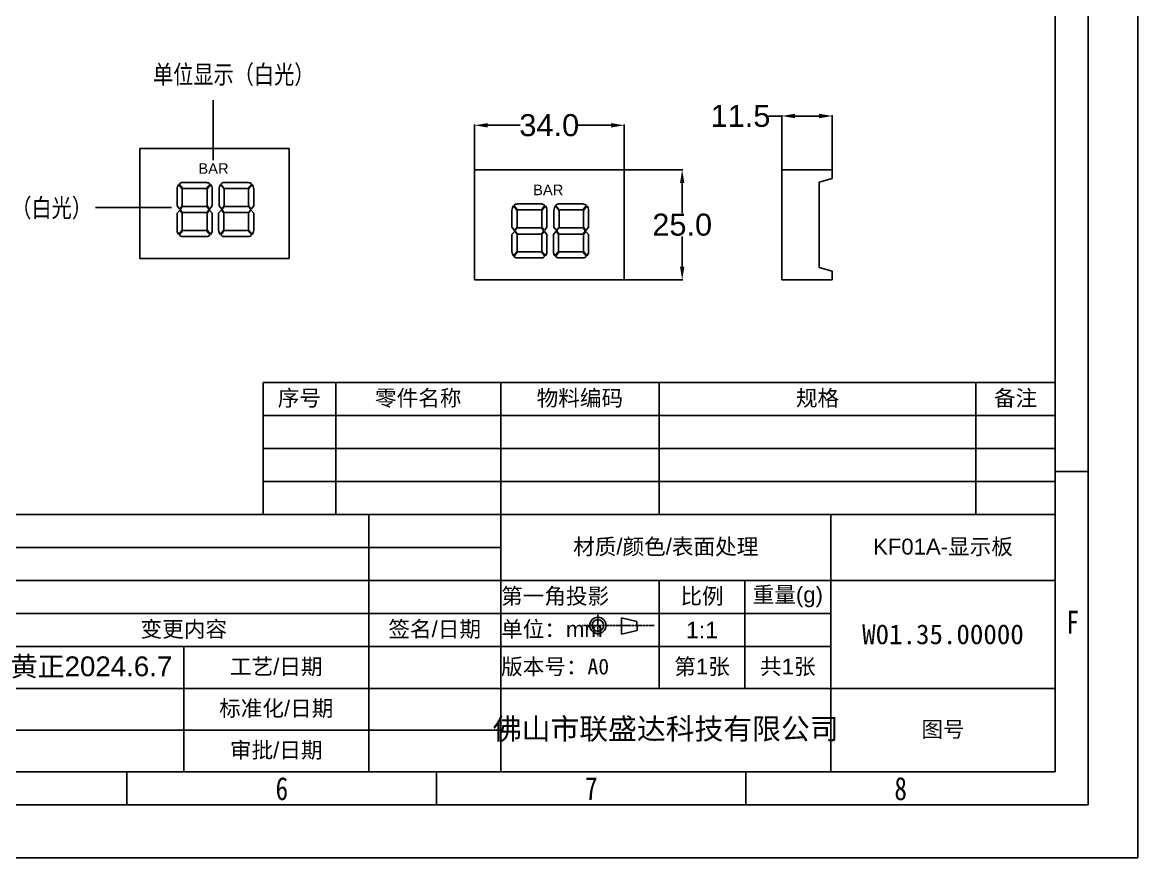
# Model space of a CAD drawing. Header units: inches. Extents: x 42 to 642, y 16 to 461.
# Drawn here: x 389 to 642.4, y 15.6 to 205.4 of the extents above; entities that cross this region are included whole.
import ezdxf

# ---------------------------------------------------------------- set-up
doc = ezdxf.new("R2010")
doc.units = ezdxf.units.IN
doc.header["$MEASUREMENT"] = 0
doc.linetypes.add('CENTER', pattern=[0.6, 0.375, -0.075, 0.075, -0.075])
doc.layers.add('DEFAULT_1', color=7, linetype='CENTER')
doc.layers.add('图层 1', color=7, linetype='Continuous')
doc.styles.get("Standard").update_dxf_attribs({"font": 'arial.ttf'})
doc.styles.add('TEXTSTYLE_2', font='txt', dxfattribs={"width": 0.8})
doc.dimstyles.get("Standard").update_dxf_attribs({"dimtxt": 5, "dimasz": 3, "dimexe": 0.18, "dimexo": 0.0625, "dimgap": 0.09, "dimtad": 0, "dimtih": 1, "dimtoh": 1, "dimdec": 1, "dimzin": 0, "dimdsep": 46, "dimtxsty": 'Standard', "dimcen": 0.09, "dimclrd": 3, "dimclre": 4, "dimclrt": 1, "dimadec": 0, "dimazin": 0, "dimtfac": 1, "dimtdec": 1, "dimtofl": 0, "dimtmove": 0, "dimatfit": 3, "dimfxl": 1, "dimtolj": 1, "dimtzin": 0, "dimarcsym": 0})

# ---------------------------------------------------------------- blocks, each defined once
blk = doc.blocks.new('*T35')
at = {"color": 0, "linetype": 'ByBlock', "lineweight": -2, "transparency": 16777216}
for p, q in [((0, 0), (270, 0)), ((0, 0), (0, -58.47)), ((30, 0), (30, -58.47)), ((114, 0), (114, -58.47)), ((144, 0), (144, -58.47)), ((219, 0), (219, -58.47)), ((270, 0), (270, -58.47)), ((0, -7.5), (144, -7.5)), ((0, -15), (270, -15)), ((180, -15), (180, -39.5)), ((199.5, -15), (199.5, -39.5)), ((0, -22.5), (219, -22.5)), ((0, -30), (219, -30)), ((72, -30), (72, -58.47)), ((0, -39.5), (270, -39.5)), ((0, -48.98), (144, -48.98)), ((0, -58.47), (270, -58.47))]:
    blk.add_line(p, q, dxfattribs=at)
at = {"color": 0, "linetype": 'Continuous', "transparency": 16777216}
for s, insert, char_height, width, attachment_point in [('材质/颜色/表面处理', (181.5, -7.5), 3.6, 74.82, 5), ('KF01A-{\\fSimSun|b0|i0|c134|p2;显示板 }', (244.5, -7.5), 3.6, 50.82, 5), ('第一角投影', (144.09, -18.75), 3.6, 35.82, 4), ('比例', (189.75, -18.75), 3.6, 19.32, 5), ('重量(g)', (209.25, -18.75), 3.6, 19.32, 5), ('标记/处数', (15, -26.25), 3.6, 29.82, 5), ('变更内容', (72, -26.25), 3.6, 83.82, 5), ('签名/日期 ', (129, -26.25), 3.6, 29.82, 5), ('单位：mm', (144.09, -26.25), 3.6, 35.82, 4), ('1:1', (189.75, -26.25), 3.75, 19.32, 5), ('{\\fSimSun|b0|i0|c0|p2;W01.35.00\\fSimSun|b0|i0|c134|p2;000}', (244.5, -27.25), 4.5, 50.82, 5), ('设计/日期', (15, -34.75), 3.6, 29.82, 5), ('{\\fSimSun|b0|i0|c134|p2;黄正}2024.6.7', (51, -34.75), 4.5, 41.82, 5), ('工艺/日期', (93, -34.75), 3.6, 41.82, 5), ('{\\fSimSun|b0|i0|c134|p2;版本号：\\C1;A0}', (144.09, -34.75), 3.6, 35.82, 4), ('第1张', (189.75, -34.75), 3.6, 19.32, 5), ('共1张', (209.25, -34.75), 3.6, 19.32, 5), ('校对/日期', (15, -44.24), 3.6, 29.82, 5), ('标准化/日期', (93, -44.24), 3.6, 41.82, 5), ('佛山市联盛达科技有限公司', (181.5, -48.98), 4.8, 74.82, 5), ('图号', (244.5, -48.98), 3.6, 50.82, 5), ('审核/日期', (15, -53.72), 3.6, 29.82, 5), ('审批/日期', (93, -53.72), 3.6, 41.82, 5)]:
    blk.add_mtext(s, dxfattribs=dict(at, insert=insert, char_height=char_height, width=width, attachment_point=attachment_point))
blk = doc.blocks.new('*T36')
at = {"color": 0, "linetype": 'ByBlock', "lineweight": -2, "transparency": 16777216}
for p, q in [((0, 0), (180, 0)), ((0, 0), (0, -30)), ((16.5, 0), (16.5, -30)), ((54, 0), (54, -30)), ((90, 0), (90, -30)), ((162, 0), (162, -30)), ((180, 0), (180, -30)), ((0, -7.5), (180, -7.5)), ((0, -15), (180, -15)), ((0, -22.5), (180, -22.5)), ((0, -30), (180, -30))]:
    blk.add_line(p, q, dxfattribs=at)
at = {"color": 0, "linetype": 'Continuous', "transparency": 16777216, "char_height": 3.6, "attachment_point": 5}
for s, insert, width in [('序号', (8.25, -3.75), 16.32), ('零件名称', (35.25, -3.75), 37.32), ('物料编码', (72, -3.75), 35.82), ('规格', (126, -3.75), 71.82), ('备注', (171, -3.75), 17.82)]:
    blk.add_mtext(s, dxfattribs=dict(at, insert=insert, width=width))
blk = doc.blocks.new('*D111')
at = {"color": 4, "lineweight": -2, "transparency": 16777216}
for p, q in [((491.71, 171.94), (491.71, 182.16)), ((525.71, 171.94), (525.71, 182.16))]:
    blk.add_line(p, q, dxfattribs=at)
at = {"color": 3, "lineweight": -2, "transparency": 16777216}
for p, q in [((494.71, 181.98), (502.13, 181.98)), ((522.71, 181.98), (515.28, 181.98))]:
    blk.add_line(p, q, dxfattribs=at)
at = {"color": 3, "transparency": 16777216}
for points in [[(494.71, 182.48), (494.71, 181.48), (491.71, 181.98)], [(522.71, 182.48), (522.71, 181.48), (525.71, 181.98)]]:
    blk.add_solid(points, dxfattribs=at)
at = {"layer": 'Defpoints', "color": 0, "transparency": 16777216}
for p in [(491.71, 181.98), (491.71, 171.88), (525.71, 171.88)]:
    blk.add_point(p, dxfattribs=at)
at = {"color": 1, "transparency": 16777216, "insert": (508.71, 181.98), "char_height": 5, "attachment_point": 5}
blk.add_mtext('\\A1;34.0', dxfattribs=at)
blk = doc.blocks.new('*D112')
at = {"color": 4, "lineweight": -2, "transparency": 16777216}
for p, q in [((525.77, 171.88), (539.1, 171.88)), ((525.77, 146.88), (539.1, 146.88))]:
    blk.add_line(p, q, dxfattribs=at)
at = {"color": 3, "lineweight": -2, "transparency": 16777216}
for p, q in [((538.92, 168.88), (538.92, 162.02)), ((538.92, 149.88), (538.92, 156.74))]:
    blk.add_line(p, q, dxfattribs=at)
at = {"color": 3, "transparency": 16777216}
for points in [[(538.42, 168.88), (539.42, 168.88), (538.92, 171.88)], [(538.42, 149.88), (539.42, 149.88), (538.92, 146.88)]]:
    blk.add_solid(points, dxfattribs=at)
at = {"layer": 'Defpoints', "color": 0, "transparency": 16777216}
for p in [(525.71, 171.88), (525.71, 146.88), (538.92, 146.88)]:
    blk.add_point(p, dxfattribs=at)
at = {"color": 1, "transparency": 16777216, "insert": (538.92, 159.38), "char_height": 5, "attachment_point": 5}
blk.add_mtext('\\A1;25.0', dxfattribs=at)
blk = doc.blocks.new('*D114')
at = {"color": 3, "lineweight": -2, "transparency": 16777216}
for p, q in [((561.53, 184.09), (558.53, 184.09)), ((570.03, 184.09), (564.53, 184.09))]:
    blk.add_line(p, q, dxfattribs=at)
at = {"color": 4, "lineweight": -2, "transparency": 16777216}
for p, q in [((561.53, 171.94), (561.53, 184.27)), ((573.03, 171.94), (573.03, 184.27))]:
    blk.add_line(p, q, dxfattribs=at)
at = {"color": 3, "transparency": 16777216}
for points in [[(564.53, 184.59), (564.53, 183.59), (561.53, 184.09)], [(570.03, 184.59), (570.03, 183.59), (573.03, 184.09)]]:
    blk.add_solid(points, dxfattribs=at)
at = {"layer": 'Defpoints', "color": 0, "transparency": 16777216}
for p in [(561.53, 184.09), (561.53, 171.88), (573.03, 171.88)]:
    blk.add_point(p, dxfattribs=at)
at = {"color": 1, "transparency": 16777216, "insert": (552.16, 184.09), "char_height": 5, "attachment_point": 5}
blk.add_mtext('\\A1;11.5', dxfattribs=at)

msp = doc.modelspace()

# ---------------------------------------------------------------- linework, layer by layer
at = {"color": 7, "linetype": 'Continuous'}
for p, q in [((642.4242, 15.6112), (642.4242, 461.1112)), ((631.1742, 27.6112), (631.1742, 452.1112)), ((623.6742, 35.1112), (623.6742, 444.6112)), ((61.1742, 35.1112), (623.6742, 35.1112)), ((53.6742, 27.6112), (631.1742, 27.6112)), ((42.4242, 15.6112), (642.4242, 15.6112))]:
    msp.add_line(p, q, dxfattribs=at)
for p, q in [((432.312, 174.0768), (432.312, 187.6654)), ((561.5261, 171.8818), (573.0261, 171.8818)), ((561.5261, 171.8818), (561.5261, 146.8821)), ((570.0261, 169.0779), (573.0261, 169.8818)), ((573.0261, 171.8818), (573.0261, 169.8818)), ((570.0261, 169.0779), (570.0261, 149.6859)), ((422.8734, 163.3297), (405.621, 163.3297)), ((570.0261, 149.6859), (573.0261, 148.8821)), ((573.0261, 148.8821), (573.0261, 146.8821)), ((561.5261, 146.8821), (573.0261, 146.8821))]:
    msp.add_line(p, q)
at = {"linetype": 'Continuous'}
for p, q in [((631.1742, 103.3612), (623.6742, 103.3612)), ((525.1321, 70.1171), (528.6413, 69.2852)), ((525.1321, 66.41), (525.1321, 70.1171)), ((528.6413, 69.2852), (528.6567, 67.2524)), ((525.1321, 66.41), (528.6567, 67.2524)), ((412.7367, 27.6112), (412.7367, 35.1112)), ((483.0492, 27.6112), (483.0492, 35.1112)), ((553.3617, 27.6112), (553.3617, 35.1112))]:
    msp.add_line(p, q, dxfattribs=at)
for radius in [1.8558, 1.3279]:
    msp.add_circle((519.7536, 68.3676), radius, dxfattribs=at)
at = {"layer": 'DEFAULT_1', "linetype": 'CENTER'}
for p, q in [((519.7672, 70.7692), (519.7579, 65.8984)), ((532.5534, 68.3438), (516.2321, 68.3602))]:
    msp.add_line(p, q, dxfattribs=at)
at = {"layer": '图层 1', "color": 7, "true_color": 0xeeefef}
for p, q in [((424.8415, 162.8419), (425.392, 163.5278)), ((425.4116, 162.1457), (424.8415, 162.8419)), ((425.392, 163.5278), (430.8663, 163.5278)), ((431.4299, 162.8419), (430.857, 162.1457)), ((430.8663, 163.5278), (431.4299, 162.8419)), ((434.2845, 162.8419), (434.835, 163.5278)), ((434.855, 162.1457), (434.2845, 162.8419)), ((434.835, 163.5278), (440.3103, 163.5278)), ((440.8725, 162.8419), (440.3003, 162.1457)), ((440.3103, 163.5278), (440.8725, 162.8419)), ((430.857, 162.1457), (425.4116, 162.1457)), ((440.3003, 162.1457), (434.855, 162.1457)), ((500.9102, 157.9839), (501.4607, 158.6698)), ((501.4804, 157.2877), (500.9102, 157.9839)), ((501.4607, 158.6698), (506.935, 158.6698)), ((506.9257, 157.2877), (501.4804, 157.2877)), ((507.4986, 157.9839), (506.9257, 157.2877)), ((506.935, 158.6698), (507.4986, 157.9839)), ((510.3532, 157.9839), (510.9038, 158.6698)), ((510.9237, 157.2877), (510.3532, 157.9839)), ((510.9038, 158.6698), (516.379, 158.6698)), ((516.3691, 157.2877), (510.9237, 157.2877)), ((516.9413, 157.9839), (516.3691, 157.2877)), ((516.379, 158.6698), (516.9413, 157.9839))]:
    msp.add_line(p, q, dxfattribs=at)
for points in [[(449.6369, 176.7398), (440.0624, 176.7398), (423.7104, 176.7398), (415.6365, 176.7398)], [(415.6365, 176.7398), (415.6365, 170.3571), (415.6365, 157.0846), (415.6365, 151.7401)], [(449.6369, 151.7401), (449.6369, 157.6161), (449.6369, 171.3264), (449.6369, 176.7398)], [(525.7056, 171.8818), (516.1312, 171.8818), (499.7792, 171.8818), (491.7053, 171.8818)], [(491.7053, 171.8818), (491.7053, 165.4991), (491.7053, 152.2266), (491.7053, 146.8821)], [(525.7056, 146.8821), (525.7056, 152.7581), (525.7056, 166.4684), (525.7056, 171.8818)], [(424.1597, 167.5148), (424.1597, 167.9004), (424.2944, 168.2487), (424.4939, 168.515)], [(424.1597, 163.6663), (424.1597, 163.6663), (424.1597, 167.5148), (424.1597, 167.5148)], [(424.4939, 168.515), (424.4939, 168.515), (425.32, 167.5148), (425.32, 167.5148)], [(425.3999, 168.9704), (425.0854, 168.9704), (424.8201, 168.8595), (424.5986, 168.6317)], [(424.5986, 168.6317), (424.5986, 168.6317), (425.4203, 167.6306), (425.4203, 167.6306)], [(425.32, 167.5148), (425.32, 167.5148), (425.32, 163.6663), (425.32, 163.6663)], [(430.8487, 168.9718), (430.8487, 168.9718), (425.3999, 168.9718), (425.3999, 168.9718)], [(425.3999, 168.9718), (425.3999, 168.9718), (425.3999, 168.9704), (425.3999, 168.9704)], [(425.4203, 167.6306), (425.4203, 167.6306), (430.8487, 167.6196), (430.8487, 167.6196)], [(430.8487, 168.9704), (430.8487, 168.9704), (430.8487, 168.9718), (430.8487, 168.9718)], [(431.6703, 168.6221), (431.4485, 168.8498), (431.1639, 168.9704), (430.8487, 168.9704)], [(430.8487, 167.621), (430.8487, 167.621), (431.6703, 168.6221), (431.6703, 168.6221)], [(430.8487, 167.6196), (430.8487, 167.6196), (430.8487, 167.621), (430.8487, 167.621)], [(431.7778, 168.515), (431.7778, 168.515), (430.9503, 167.5148), (430.9503, 167.5148)], [(430.9503, 167.5148), (430.9503, 167.5148), (430.9503, 163.6663), (430.9503, 163.6663)], [(432.1117, 167.5148), (432.1117, 167.9004), (431.977, 168.2487), (431.7778, 168.515)], [(432.1117, 163.6663), (432.1117, 163.6663), (432.1117, 167.5148), (432.1117, 167.5148)], [(433.704, 167.5148), (433.704, 167.9004), (433.8387, 168.2487), (434.0382, 168.515)], [(433.704, 163.6663), (433.704, 163.6663), (433.704, 167.5148), (433.704, 167.5148)], [(434.0382, 168.515), (434.0382, 168.515), (434.8643, 167.5148), (434.8643, 167.5148)], [(434.8433, 168.9704), (434.5284, 168.9704), (434.2638, 168.8595), (434.042, 168.6317)], [(434.042, 168.6317), (434.042, 168.6317), (434.8633, 167.6306), (434.8633, 167.6306)], [(440.2927, 168.9718), (440.2927, 168.9718), (434.8433, 168.9718), (434.8433, 168.9718)], [(434.8433, 168.9718), (434.8433, 168.9718), (434.8433, 168.9704), (434.8433, 168.9704)], [(434.8633, 167.6306), (434.8633, 167.6306), (440.2927, 167.6196), (440.2927, 167.6196)], [(434.8643, 167.5148), (434.8643, 167.5148), (434.8643, 163.6663), (434.8643, 163.6663)], [(440.2927, 168.9704), (440.2927, 168.9704), (440.2927, 168.9718), (440.2927, 168.9718)], [(441.1127, 168.6221), (440.8918, 168.8498), (440.6073, 168.9704), (440.2927, 168.9704)], [(440.2927, 167.621), (440.2927, 167.621), (441.1127, 168.6221), (441.1127, 168.6221)], [(440.2927, 167.6196), (440.2927, 167.6196), (440.2927, 167.621), (440.2927, 167.621)], [(441.2212, 168.515), (441.2212, 168.515), (440.394, 167.5148), (440.394, 167.5148)], [(440.394, 167.5148), (440.394, 167.5148), (440.394, 163.6663), (440.394, 163.6663)], [(441.5554, 167.5148), (441.5554, 167.9004), (441.4207, 168.2487), (441.2212, 168.515)], [(441.5554, 163.6663), (441.5554, 163.6663), (441.5554, 167.5148), (441.5554, 167.5148)], [(424.7399, 162.7265), (424.7399, 162.7265), (424.159, 162.0237), (424.159, 162.0237)], [(424.7399, 162.9649), (424.7399, 162.9649), (424.1597, 163.6663), (424.1597, 163.6663)], [(425.32, 163.6663), (425.32, 163.6663), (424.7399, 162.9649), (424.7399, 162.9649)], [(425.32, 162.0237), (425.32, 162.0237), (424.7399, 162.7265), (424.7399, 162.7265)], [(430.95, 162.0237), (430.95, 162.0237), (431.5312, 162.7265), (431.5312, 162.7265)], [(430.9503, 163.6663), (430.9503, 163.6663), (431.5315, 162.9649), (431.5315, 162.9649)], [(431.5312, 162.7265), (431.5312, 162.7265), (432.112, 162.0237), (432.112, 162.0237)], [(431.5315, 162.9649), (431.5315, 162.9649), (432.1117, 163.6663), (432.1117, 163.6663)], [(434.1601, 162.7265), (434.1601, 162.7265), (433.5789, 162.0237), (433.5789, 162.0237)], [(434.2845, 162.9649), (434.2845, 162.9649), (433.704, 163.6663), (433.704, 163.6663)], [(434.7399, 162.0237), (434.7399, 162.0237), (434.1601, 162.7265), (434.1601, 162.7265)], [(434.8643, 163.6663), (434.8643, 163.6663), (434.2845, 162.9649), (434.2845, 162.9649)], [(440.394, 163.6663), (440.394, 163.6663), (440.9752, 162.9649), (440.9752, 162.9649)], [(440.394, 162.0237), (440.394, 162.0237), (440.9752, 162.7265), (440.9752, 162.7265)], [(440.9752, 162.9649), (440.9752, 162.9649), (441.5554, 163.6663), (441.5554, 163.6663)], [(440.9752, 162.7265), (440.9752, 162.7265), (441.5554, 162.0237), (441.5554, 162.0237)], [(500.2284, 162.6568), (500.2284, 163.0423), (500.3631, 163.3906), (500.5626, 163.6569)], [(500.2284, 158.8083), (500.2284, 158.8083), (500.2284, 162.6568), (500.2284, 162.6568)], [(500.5626, 163.6569), (500.5626, 163.6569), (501.3887, 162.6568), (501.3887, 162.6568)], [(501.4687, 164.1124), (501.1541, 164.1124), (500.8889, 164.0015), (500.6673, 163.7737)], [(500.6673, 163.7737), (500.6673, 163.7737), (501.489, 162.7726), (501.489, 162.7726)], [(501.3887, 162.6568), (501.3887, 162.6568), (501.3887, 158.8083), (501.3887, 158.8083)], [(506.9174, 164.1138), (506.9174, 164.1138), (501.4687, 164.1138), (501.4687, 164.1138)], [(501.4687, 164.1138), (501.4687, 164.1138), (501.4687, 164.1124), (501.4687, 164.1124)], [(501.489, 162.7726), (501.489, 162.7726), (506.9174, 162.7616), (506.9174, 162.7616)], [(506.9174, 164.1124), (506.9174, 164.1124), (506.9174, 164.1138), (506.9174, 164.1138)], [(507.7391, 163.7641), (507.5172, 163.9918), (507.2327, 164.1124), (506.9174, 164.1124)], [(506.9174, 162.7629), (506.9174, 162.7629), (507.7391, 163.7641), (507.7391, 163.7641)], [(506.9174, 162.7616), (506.9174, 162.7616), (506.9174, 162.7629), (506.9174, 162.7629)], [(507.8466, 163.6569), (507.8466, 163.6569), (507.0191, 162.6568), (507.0191, 162.6568)], [(507.0191, 162.6568), (507.0191, 162.6568), (507.0191, 158.8083), (507.0191, 158.8083)], [(508.1804, 162.6568), (508.1804, 163.0423), (508.0457, 163.3906), (507.8466, 163.6569)], [(508.1804, 158.8083), (508.1804, 158.8083), (508.1804, 162.6568), (508.1804, 162.6568)], [(509.7727, 162.6568), (509.7727, 163.0423), (509.9074, 163.3906), (510.1069, 163.6569)], [(509.7727, 158.8083), (509.7727, 158.8083), (509.7727, 162.6568), (509.7727, 162.6568)], [(510.1069, 163.6569), (510.1069, 163.6569), (510.933, 162.6568), (510.933, 162.6568)], [(510.912, 164.1124), (510.5971, 164.1124), (510.3326, 164.0015), (510.1107, 163.7737)], [(510.1107, 163.7737), (510.1107, 163.7737), (510.932, 162.7726), (510.932, 162.7726)], [(516.3615, 164.1138), (516.3615, 164.1138), (510.912, 164.1138), (510.912, 164.1138)], [(510.912, 164.1138), (510.912, 164.1138), (510.912, 164.1124), (510.912, 164.1124)], [(510.932, 162.7726), (510.932, 162.7726), (516.3615, 162.7616), (516.3615, 162.7616)], [(510.933, 162.6568), (510.933, 162.6568), (510.933, 158.8083), (510.933, 158.8083)], [(516.3615, 164.1124), (516.3615, 164.1124), (516.3615, 164.1138), (516.3615, 164.1138)], [(517.1814, 163.7641), (516.9606, 163.9918), (516.676, 164.1124), (516.3615, 164.1124)], [(516.3615, 162.7629), (516.3615, 162.7629), (517.1814, 163.7641), (517.1814, 163.7641)], [(516.3615, 162.7616), (516.3615, 162.7616), (516.3615, 162.7629), (516.3615, 162.7629)], [(517.2899, 163.6569), (517.2899, 163.6569), (516.4628, 162.6568), (516.4628, 162.6568)], [(516.4628, 162.6568), (516.4628, 162.6568), (516.4628, 158.8083), (516.4628, 158.8083)], [(517.6241, 162.6568), (517.6241, 163.0423), (517.4894, 163.3906), (517.2899, 163.6569)], [(517.6241, 158.8083), (517.6241, 158.8083), (517.6241, 162.6568), (517.6241, 162.6568)], [(424.159, 162.0237), (424.159, 162.0237), (424.159, 158.1752), (424.159, 158.1752)], [(425.32, 158.1752), (425.32, 158.1752), (425.32, 162.0237), (425.32, 162.0237)], [(430.95, 158.1752), (430.95, 158.1752), (430.95, 162.0237), (430.95, 162.0237)], [(432.112, 162.0237), (432.112, 162.0237), (432.112, 158.1752), (432.112, 158.1752)], [(433.5789, 162.0237), (433.5789, 162.0237), (433.5789, 158.1752), (433.5789, 158.1752)], [(434.7399, 158.1752), (434.7399, 158.1752), (434.7399, 162.0237), (434.7399, 162.0237)], [(440.394, 158.1752), (440.394, 158.1752), (440.394, 162.0237), (440.394, 162.0237)], [(441.5554, 162.0237), (441.5554, 162.0237), (441.5554, 158.1752), (441.5554, 158.1752)], [(424.159, 158.1752), (424.159, 157.7897), (424.2934, 157.4417), (424.4925, 157.1751)], [(424.4925, 157.1751), (424.4925, 157.1751), (425.32, 158.1752), (425.32, 158.1752)], [(424.5986, 157.0704), (424.5986, 157.0704), (425.4203, 158.0715), (425.4203, 158.0715)], [(425.4203, 158.0715), (425.4203, 158.0715), (430.8487, 158.0815), (430.8487, 158.0815)], [(430.8487, 158.0815), (430.8487, 158.0815), (431.6703, 157.0803), (431.6703, 157.0803)], [(431.7775, 157.1751), (431.7775, 157.1751), (430.95, 158.1752), (430.95, 158.1752)], [(432.112, 158.1752), (432.112, 157.7897), (431.9766, 157.4417), (431.7775, 157.1751)], [(433.5789, 158.1752), (433.5789, 157.7897), (433.7133, 157.4417), (433.9128, 157.1751)], [(433.9128, 157.1751), (433.9128, 157.1751), (434.7399, 158.1752), (434.7399, 158.1752)], [(434.042, 157.0704), (434.042, 157.0704), (434.8633, 158.0715), (434.8633, 158.0715)], [(434.8633, 158.0715), (434.8633, 158.0715), (440.2927, 158.0815), (440.2927, 158.0815)], [(440.2927, 158.0815), (440.2927, 158.0815), (441.1127, 157.0803), (441.1127, 157.0803)], [(441.2212, 157.1751), (441.2212, 157.1751), (440.394, 158.1752), (440.394, 158.1752)], [(441.5554, 158.1752), (441.5554, 157.7897), (441.4207, 157.4417), (441.2212, 157.1751)], [(500.8086, 157.8685), (500.8086, 157.8685), (500.2277, 157.1657), (500.2277, 157.1657)], [(500.2277, 157.1657), (500.2277, 157.1657), (500.2277, 153.3172), (500.2277, 153.3172)], [(500.8086, 158.1069), (500.8086, 158.1069), (500.2284, 158.8083), (500.2284, 158.8083)], [(501.3887, 158.8083), (501.3887, 158.8083), (500.8086, 158.1069), (500.8086, 158.1069)], [(501.3887, 157.1657), (501.3887, 157.1657), (500.8086, 157.8685), (500.8086, 157.8685)], [(501.3887, 153.3172), (501.3887, 153.3172), (501.3887, 157.1657), (501.3887, 157.1657)], [(507.0187, 157.1657), (507.0187, 157.1657), (507.5999, 157.8685), (507.5999, 157.8685)], [(507.0187, 153.3172), (507.0187, 153.3172), (507.0187, 157.1657), (507.0187, 157.1657)], [(507.0191, 158.8083), (507.0191, 158.8083), (507.6003, 158.1069), (507.6003, 158.1069)], [(507.5999, 157.8685), (507.5999, 157.8685), (508.1808, 157.1657), (508.1808, 157.1657)], [(507.6003, 158.1069), (507.6003, 158.1069), (508.1804, 158.8083), (508.1804, 158.8083)], [(508.1808, 157.1657), (508.1808, 157.1657), (508.1808, 153.3172), (508.1808, 153.3172)], [(510.2289, 157.8685), (510.2289, 157.8685), (509.6477, 157.1657), (509.6477, 157.1657)], [(509.6477, 157.1657), (509.6477, 157.1657), (509.6477, 153.3172), (509.6477, 153.3172)], [(510.3532, 158.1069), (510.3532, 158.1069), (509.7727, 158.8083), (509.7727, 158.8083)], [(510.8087, 157.1657), (510.8087, 157.1657), (510.2289, 157.8685), (510.2289, 157.8685)], [(510.933, 158.8083), (510.933, 158.8083), (510.3532, 158.1069), (510.3532, 158.1069)], [(510.8087, 153.3172), (510.8087, 153.3172), (510.8087, 157.1657), (510.8087, 157.1657)], [(516.4628, 158.8083), (516.4628, 158.8083), (517.0439, 158.1069), (517.0439, 158.1069)], [(516.4628, 157.1657), (516.4628, 157.1657), (517.0439, 157.8685), (517.0439, 157.8685)], [(516.4628, 153.3172), (516.4628, 153.3172), (516.4628, 157.1657), (516.4628, 157.1657)], [(517.0439, 158.1069), (517.0439, 158.1069), (517.6241, 158.8083), (517.6241, 158.8083)], [(517.0439, 157.8685), (517.0439, 157.8685), (517.6241, 157.1657), (517.6241, 157.1657)], [(517.6241, 157.1657), (517.6241, 157.1657), (517.6241, 153.3172), (517.6241, 153.3172)], [(425.3999, 156.7307), (425.0854, 156.7307), (424.8201, 156.8426), (424.5986, 157.0704)], [(430.8487, 156.7307), (430.8487, 156.7307), (425.3999, 156.7307), (425.3999, 156.7307)], [(431.6703, 157.0803), (431.4485, 156.8523), (431.1639, 156.7307), (430.8487, 156.7307)], [(434.8433, 156.7307), (434.5284, 156.7307), (434.2638, 156.8426), (434.042, 157.0704)], [(440.2927, 156.7307), (440.2927, 156.7307), (434.8433, 156.7307), (434.8433, 156.7307)], [(441.1127, 157.0803), (440.8918, 156.8523), (440.6073, 156.7307), (440.2927, 156.7307)], [(500.2277, 153.3172), (500.2277, 152.9317), (500.3621, 152.5837), (500.5612, 152.3171)], [(500.5612, 152.3171), (500.5612, 152.3171), (501.3887, 153.3172), (501.3887, 153.3172)], [(500.6673, 152.2123), (500.6673, 152.2123), (501.489, 153.2135), (501.489, 153.2135)], [(501.4687, 151.8727), (501.1541, 151.8727), (500.8889, 151.9846), (500.6673, 152.2123)], [(501.489, 153.2135), (501.489, 153.2135), (506.9174, 153.2235), (506.9174, 153.2235)], [(506.9174, 153.2235), (506.9174, 153.2235), (507.7391, 152.2223), (507.7391, 152.2223)], [(507.7391, 152.2223), (507.5172, 151.9943), (507.2327, 151.8727), (506.9174, 151.8727)], [(507.8462, 152.3171), (507.8462, 152.3171), (507.0187, 153.3172), (507.0187, 153.3172)], [(508.1808, 153.3172), (508.1808, 152.9317), (508.0454, 152.5837), (507.8462, 152.3171)], [(509.6477, 153.3172), (509.6477, 152.9317), (509.782, 152.5837), (509.9815, 152.3171)], [(509.9815, 152.3171), (509.9815, 152.3171), (510.8087, 153.3172), (510.8087, 153.3172)], [(510.1107, 152.2123), (510.1107, 152.2123), (510.932, 153.2135), (510.932, 153.2135)], [(510.912, 151.8727), (510.5971, 151.8727), (510.3326, 151.9846), (510.1107, 152.2123)], [(510.932, 153.2135), (510.932, 153.2135), (516.3615, 153.2235), (516.3615, 153.2235)], [(516.3615, 153.2235), (516.3615, 153.2235), (517.1814, 152.2223), (517.1814, 152.2223)], [(517.1814, 152.2223), (516.9606, 151.9943), (516.676, 151.8727), (516.3615, 151.8727)], [(517.2899, 152.3171), (517.2899, 152.3171), (516.4628, 153.3172), (516.4628, 153.3172)], [(517.6241, 153.3172), (517.6241, 152.9317), (517.4894, 152.5837), (517.2899, 152.3171)], [(415.6365, 151.7401), (423.557, 151.7401), (440.3428, 151.7401), (449.6369, 151.7401)], [(506.9174, 151.8727), (506.9174, 151.8727), (501.4687, 151.8727), (501.4687, 151.8727)], [(516.3615, 151.8727), (516.3615, 151.8727), (510.912, 151.8727), (510.912, 151.8727)], [(491.7053, 146.8821), (499.6257, 146.8821), (516.4115, 146.8821), (525.7056, 146.8821)]]:
    msp.add_open_spline(points, degree=3, dxfattribs=at)

# ---------------------------------------------------------------- block references
for name, p in [('*T36', (443.6751, 123.5763)), ('*T35', (353.6737, 93.5763))]:
    msp.add_blockref(name, p)

# ---------------------------------------------------------------- texts
at = {"linetype": 'Continuous', "char_height": 5.25, "width": 4.2, "attachment_point": 1, "line_spacing_factor": 0.9, "style": 'TEXTSTYLE_2'}
for s, insert in [('F', (626.2241, 71.7201)), ('6', (446.5108, 33.9367)), ('7', (516.8233, 33.9367)), ('8', (587.1358, 33.9367))]:
    msp.add_mtext(s, dxfattribs=dict(at, insert=insert))
at = {"layer": '图层 1', "color": 7, "true_color": 0xeeefef}
for p in [(428.9623, 170.9579), (505.031, 166.0999)]:
    msp.add_text('BAR', height=2.39889, dxfattribs=at).set_placement(p)
at = {"layer": '图层 1', "color": 7, "true_color": 0xeeefef, "char_height": 4.2, "width": 42.195083, "attachment_point": 1, "line_spacing_factor": 0.9, "style": 'TEXTSTYLE_2'}
for s, insert in [('{\\fSimSun|b0|i0|c134|p2;单位显示（白光）}', (418.6793, 195.6286)), ('{\\fSimSun|b0|i0|c134|p2;两位数码管（白光）}', (363.5492, 165.3188))]:
    msp.add_mtext(s, dxfattribs=dict(at, insert=insert))

# ---------------------------------------------------------------- dimensions: what is measured, and where the dimension line sits
for base, p1, p2, picture, middle in [((491.7053, 181.9754), (525.7056, 171.8818), (491.7053, 171.8818), '*D111', (508.7054, 181.9754)), ((561.5261, 184.0881), (573.0261, 171.8818), (561.5261, 171.8818), '*D114', (552.1588, 184.0881))]:
    dim = msp.add_linear_dim(base=base, p1=p1, p2=p2, dimstyle='Standard')
    dim.commit()
    dim.dimension.update_dxf_attribs({"geometry": picture, "text_midpoint": middle})
dim = msp.add_linear_dim(base=(538.9242, 146.8821), p1=(525.7056, 171.8818), p2=(525.7056, 146.8821), angle=90, dimstyle='Standard')
dim.commit()
dim.dimension.update_dxf_attribs({"geometry": '*D112', "text_midpoint": (538.9242, 159.3819)})

doc.saveas('drawing.dxf')
